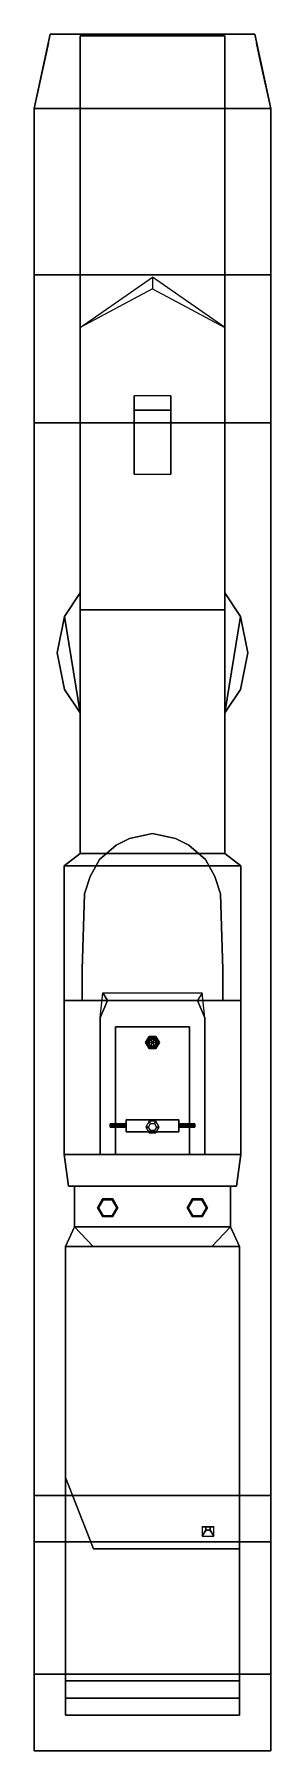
# Model space of a CAD drawing. Extents: x -3.2 to 3.2, y -23.5 to 23.5.
import ezdxf

# ---------------------------------------------------------------- set-up
doc = ezdxf.new("R2010")
doc.units = 0
doc.layers.get('0').update_dxf_attribs({"linetype": 'CONTINUOUS'})

msp = doc.modelspace()

# ---------------------------------------------------------------- linework, layer by layer
for points in [[(-3.24, 21.45, 1.46), (3.24, 21.45, 1.46), (2.8, 23.48, 1.46), (-2.8, 23.48, 1.46)], [(2.8, 23.48, 0.85), (3.24, 21.45, 0.2), (-3.24, 21.45, 0.2), (-2.8, 23.48, 0.85)], [(-2.8, 23.48, 0.85), (-3.24, 21.45, 0.2), (-3.24, 21.45, 1.46), (-2.8, 23.48, 1.46)], [(-2.8, 23.48, 1.46), (2.8, 23.48, 1.46), (2.8, 23.48, 0.85), (-2.8, 23.48, 0.85)], [(2.8, 23.48, 1.46), (3.24, 21.45, 1.46), (3.24, 21.45, 0.2), (2.8, 23.48, 0.85)], [(-2.85, 23.24, 1.46), (-3.24, 21.45, 1.46), (-3.24, 21.45, 2.38), (-2.96, 22.72, 2.38)], [(-1.98, 23.44, 1.46), (-1.98, 7.74, 1.46), (-1.98, 7.74, 2.94), (-1.98, 23.44, 1.52)], [(-1.98, 23.44, 1.52), (-1.98, 7.74, 2.94), (1.98, 7.74, 2.94), (1.98, 23.44, 1.52)], [(1.98, 23.44, 1.52), (1.98, 23.44, 1.46), (-1.98, 23.44, 1.46), (-1.98, 23.44, 1.52)], [(1.98, 7.74, 2.94), (1.98, 7.74, 1.46), (1.98, 23.44, 1.46), (1.98, 23.44, 1.52)], [(2.85, 23.24, 1.46), (3.24, 21.45, 1.46), (3.24, 21.45, 2.38), (2.96, 22.72, 2.38)], [(-3.24, 21.45, 0.2), (-3.24, 16.9, -0.99), (-3.24, 16.9, 1.46), (-3.24, 21.45, 1.46)], [(3.24, 21.45, 0.2), (3.24, 16.9, -0.99), (-3.24, 16.9, -0.99), (-3.24, 21.45, 0.2)], [(-3.24, -23.47, 1.46), (3.24, -23.47, 1.46), (3.24, 21.45, 1.46), (-3.24, 21.45, 1.46)], [(-3.24, 21.45, 1.46), (-3.24, -23.47, 1.46), (-3.24, -23.47, 2.38), (-3.24, 21.45, 2.38)], [(3.24, 21.45, 1.46), (3.24, 16.9, 1.46), (3.24, 16.9, -0.99), (3.24, 21.45, 0.2)], [(3.24, 21.45, 1.46), (3.24, -23.47, 1.46), (3.24, -23.47, 2.38), (3.24, 21.45, 2.38)], [(3.24, 16.9, -0.99), (3.24, 12.85, -1.31), (-3.24, 12.85, -1.31), (-3.24, 16.9, -0.99)], [(-3.24, 16.9, -0.99), (-3.24, 12.85, -1.31), (-3.24, 12.85, 1.46), (-3.24, 16.9, 1.46)], [(0, 16.52, 2.14), (-1.98, 15.46, 2.24), (-1.98, 15.46, 2.24), (0, 16.84, 2.65)], [(0, 16.52, 2.14), (1.98, 15.46, 2.24), (1.98, 15.46, 2.24), (0, 16.84, 2.65)], [(3.24, 16.9, 1.46), (3.24, 12.85, 1.46), (3.24, 12.85, -1.31), (3.24, 16.9, -0.99)], [(-0.5, 13.59, 2.4), (-0.5, 11.45, 2.6), (-0.5, 11.45, 2.6), (-0.5, 13.2, 2.6)], [(0.5, 13.2, 2.6), (0.5, 13.59, 2.4), (-0.5, 13.59, 2.4), (-0.5, 13.2, 2.6)], [(-0.5, 13.2, 2.6), (-0.5, 11.45, 2.6), (0.5, 11.45, 2.6), (0.5, 13.2, 2.6)], [(0.5, 11.45, 2.6), (0.5, 11.45, 2.6), (0.5, 13.59, 2.4), (0.5, 13.2, 2.6)], [(3.24, 12.85, -1.31), (3.24, -16.49, -1.31), (-3.24, -16.49, -1.31), (-3.24, 12.85, -1.31)], [(-3.24, 12.85, -1.31), (-3.24, -16.49, -1.31), (-3.24, -16.49, 1.46), (-3.24, 12.85, 1.46)], [(3.24, 12.85, 1.46), (3.24, -16.49, 1.46), (3.24, -16.49, -1.31), (3.24, 12.85, -1.31)], [(-1.98, 8.204, 1.46), (-2.411, 7.559, 1.46), (-2.411, 7.559, 2.94), (-1.98, 8.204, 2.898)], [(-1.98, 8.204, 2.898), (-2.411, 7.559, 2.94), (-1.98, 4.916, 2.94), (-1.98, 8.204, 2.898)], [(2.411, 7.559, 1.46), (1.98, 8.204, 1.46), (1.98, 8.204, 2.898), (2.411, 7.559, 2.94)], [(1.98, 8.204, 2.898), (1.98, 4.916, 2.94), (2.411, 7.559, 2.94), (1.98, 8.204, 2.898)], [(-2.411, 7.559, 1.46), (-2.61, 6.56, 1.46), (-2.61, 6.56, 2.94), (-2.411, 7.559, 2.94)], [(-2.411, 5.561, 2.94), (-1.98, 4.916, 2.94), (-2.411, 7.559, 2.94), (-2.61, 6.56, 2.94)], [(-1.98, 7.74, 1.46), (-1.98, 1.07, 1.46), (-1.98, 1.07, 2.94), (-1.98, 7.74, 2.94)], [(-1.98, 7.74, 2.94), (-1.98, 1.07, 2.94), (1.98, 1.07, 2.94), (1.98, 7.74, 2.94)], [(1.98, 1.07, 2.94), (1.98, 1.07, 1.46), (1.98, 7.74, 1.46), (1.98, 7.74, 2.94)], [(2.411, 7.559, 2.94), (1.98, 4.916, 2.94), (2.411, 5.561, 2.94), (2.61, 6.56, 2.94)], [(2.61, 6.56, 1.46), (2.411, 7.559, 1.46), (2.411, 7.559, 2.94), (2.61, 6.56, 2.94)], [(-2.61, 6.56, 1.46), (-2.411, 5.561, 1.46), (-2.411, 5.561, 2.94), (-2.61, 6.56, 2.94)], [(2.411, 5.561, 1.46), (2.61, 6.56, 1.46), (2.61, 6.56, 2.94), (2.411, 5.561, 2.94)], [(-2.411, 5.561, 1.46), (-1.98, 4.916, 1.46), (-1.98, 4.916, 2.94), (-2.411, 5.561, 2.94)], [(1.98, 4.916, 1.46), (2.411, 5.561, 1.46), (2.411, 5.561, 2.94), (1.98, 4.916, 2.94)], [(-0.63, 1.48, 2.94), (-1, 1.3, 2.94), (-1, 1.3, 4.09), (-0.63, 1.48, 4.09)], [(-0.63, 1.48, 4.09), (0, 1.62, 4.09), (0, 1.62, 2.94), (-0.63, 1.48, 2.94)], [(0.63, 1.48, 4.09), (0, 1.62, 4.09), (0, 1.62, 2.94), (0.63, 1.48, 2.94)], [(0.63, 1.48, 2.94), (1, 1.3, 2.94), (1, 1.3, 4.09), (0.63, 1.48, 4.09)], [(-1.98, 1.07, 1.46), (-2.42, 0.73, 1.46), (-2.42, 0.73, 2.94), (-1.98, 1.07, 2.94)], [(-1.98, 1.07, 2.94), (-2.42, 0.73, 2.94), (2.42, 0.73, 2.94), (1.98, 1.07, 2.94)], [(-1.45, 0.91, 4.09), (-1, 1.3, 4.09), (-1, 1.3, 2.94), (-1.45, 0.91, 2.94)], [(1.45, 0.91, 4.09), (1, 1.3, 4.09), (1, 1.3, 2.94), (1.45, 0.91, 2.94)], [(2.42, 0.73, 2.94), (2.42, 0.73, 1.46), (1.98, 1.07, 1.46), (1.98, 1.07, 2.94)], [(-2.42, 0.73, 1.46), (-2.42, -7.16, 1.46), (-2.42, -7.16, 2.94), (-2.42, 0.73, 2.94)], [(-2.42, 0.73, 2.94), (-2.42, -7.16, 2.94), (2.42, -7.16, 2.94), (2.42, 0.73, 2.94)], [(-1.45, 0.91, 2.94), (-1.71, 0.44, 2.94), (-1.71, 0.44, 4.09), (-1.45, 0.91, 4.09)], [(1.45, 0.91, 2.94), (1.71, 0.44, 2.94), (1.71, 0.44, 4.09), (1.45, 0.91, 4.09)], [(2.42, -7.16, 2.94), (2.42, -7.16, 1.46), (2.42, 0.73, 1.46), (2.42, 0.73, 2.94)], [(-1.71, 0.44, 2.94), (-1.86, -0.03, 2.94), (-1.86, -0.03, 4.09), (-1.71, 0.44, 4.09)], [(1.71, 0.44, 2.94), (1.86, -0.03, 2.94), (1.86, -0.03, 4.09), (1.71, 0.44, 4.09)], [(-1.86, -0.03, 2.94), (-1.93, -2.1, 2.94), (-1.93, -2.1, 4.09), (-1.86, -0.03, 4.09)], [(1.86, -0.03, 2.94), (1.93, -2.1, 2.94), (1.93, -2.1, 4.09), (1.86, -0.03, 4.09)], [(-1.93, -2.1, 2.94), (-1.93, -2.95, 2.94), (-1.93, -2.95, 3.73), (-1.93, -2.1, 4.09)], [(1.93, -2.1, 2.94), (1.93, -2.95, 2.94), (1.93, -2.95, 3.73), (1.93, -2.1, 4.09)], [(-1.23, -2.95, 4.8), (-1.43, -3.42, 4.8), (-1.43, -3.42, 5.14), (-1.36, -2.74, 5.14)], [(1.23, -2.95, 4.8), (-1.23, -2.95, 4.8), (-1.36, -2.74, 5.14), (1.36, -2.74, 5.14)], [(1.23, -2.95, 4.8), (1.43, -3.42, 4.8), (1.43, -3.42, 5.14), (1.36, -2.74, 5.14)], [(-2.42, -2.95, 2.94), (-2.42, -7.16, 2.94), (-2.42, -7.16, 3.73), (-2.42, -2.95, 3.73)], [(-2.42, -2.95, 3.73), (-2.42, -7.16, 3.73), (2.42, -7.16, 3.73), (2.42, -2.95, 3.73)], [(2.42, -2.95, 3.73), (2.42, -2.95, 2.94), (-2.42, -2.95, 2.94), (-2.42, -2.95, 3.73)], [(-2.42, -2.95, 4.6), (-2.42, -2.95, 3.73), (-2.42, -7.16, 3.73), (-2.42, -7.16, 4.6)], [(2.42, -2.95, 4.6), (2.42, -2.95, 3.73), (-2.42, -2.95, 3.73), (-2.42, -2.95, 4.6)], [(-1.23, -2.95, 3.73), (-1.43, -3.42, 3.73), (-1.43, -3.42, 4.8), (-1.23, -2.95, 4.8)], [(1.23, -2.95, 3.73), (-1.23, -2.95, 3.73), (-1.23, -2.95, 4.8), (1.23, -2.95, 4.8)], [(1.43, -3.42, 3.73), (1.23, -2.95, 3.73), (1.23, -2.95, 4.8), (1.43, -3.42, 4.8)], [(2.42, -7.16, 3.73), (2.42, -7.16, 2.94), (2.42, -2.95, 2.94), (2.42, -2.95, 3.73)], [(2.42, -2.95, 4.6), (2.42, -2.95, 3.73), (2.42, -7.16, 3.73), (2.42, -7.16, 4.6)], [(-1.43, -3.42, 3.73), (-1.43, -7.16, 3.73), (-1.43, -7.16, 4.8), (-1.43, -3.42, 4.8)], [(-1.43, -3.42, 4.8), (-1.43, -5.26, 4.8), (-1.43, -5.26, 5.14), (-1.43, -3.42, 5.14)], [(-1.01, -3.67, 3.73), (-1.01, -7.16, 3.73), (-1.01, -7.16, 5.89), (-1.01, -3.67, 5.89)], [(-1.01, -3.67, 5.89), (-1.01, -7.16, 5.89), (1.01, -7.16, 5.89), (1.01, -3.67, 5.89)], [(1.01, -3.67, 5.89), (1.01, -3.67, 3.73), (-1.01, -3.67, 3.73), (-1.01, -3.67, 5.89)], [(-1.01, -3.67, 5.89), (-1.01, -7.16, 5.89), (-1.01, -7.16, 6.89), (-1.01, -3.67, 6.89)], [(-1.01, -3.67, 5.89), (1.01, -3.67, 5.89), (1.01, -3.67, 6.89), (-1.01, -3.67, 6.89)], [(1.01, -7.16, 5.89), (1.01, -7.16, 3.73), (1.01, -3.67, 3.73), (1.01, -3.67, 5.89)], [(1.01, -3.67, 5.89), (1.01, -7.16, 5.89), (1.01, -7.16, 6.89), (1.01, -3.67, 6.89)], [(1.43, -3.42, 3.73), (1.43, -7.16, 3.73), (1.43, -7.16, 4.8), (1.43, -3.42, 4.8)], [(1.43, -3.42, 4.8), (1.43, -5.26, 4.8), (1.43, -5.26, 5.14), (1.43, -3.42, 5.14)], [(-0.055, -4.005, 6.58), (-0.11, -4.1, 6.58), (-0.19, -4.1, 6.85), (-0.095, -3.935, 6.85)], [(-0.067, -3.984, 6.88), (-0.095, -3.935, 6.85), (-0.19, -4.1, 6.85), (-0.134, -4.1, 6.88)], [(-0.11, -4.1, 6.58), (-0.055, -4.195, 6.58), (-0.095, -4.265, 6.85), (-0.19, -4.1, 6.85)], [(-0.134, -4.1, 6.88), (-0.19, -4.1, 6.85), (-0.095, -4.265, 6.85), (-0.067, -4.216, 6.88)], [(-0.075, -3.97, 5.89), (-0.15, -4.1, 5.89), (-0.11, -4.1, 6.58), (-0.055, -4.005, 6.58)], [(-0.15, -4.1, 5.89), (-0.075, -4.23, 5.89), (-0.055, -4.195, 6.58), (-0.11, -4.1, 6.58)], [(0, -4.1, 6.9), (-0.067, -3.984, 6.88), (-0.134, -4.1, 6.88), (0, -4.1, 6.9)], [(0, -4.1, 6.9), (-0.134, -4.1, 6.88), (-0.067, -4.216, 6.88), (0, -4.1, 6.9)], [(0.055, -4.005, 6.58), (-0.055, -4.005, 6.58), (-0.095, -3.935, 6.85), (0.095, -3.935, 6.85)], [(0.067, -3.984, 6.88), (0.095, -3.935, 6.85), (-0.095, -3.935, 6.85), (-0.067, -3.984, 6.88)], [(-0.055, -4.195, 6.58), (0.055, -4.195, 6.58), (0.095, -4.265, 6.85), (-0.095, -4.265, 6.85)], [(-0.067, -4.216, 6.88), (-0.095, -4.265, 6.85), (0.095, -4.265, 6.85), (0.067, -4.216, 6.88)], [(0.075, -3.97, 5.89), (-0.075, -3.97, 5.89), (-0.055, -4.005, 6.58), (0.055, -4.005, 6.58)], [(-0.075, -4.23, 5.89), (0.075, -4.23, 5.89), (0.055, -4.195, 6.58), (-0.055, -4.195, 6.58)], [(0, -4.1, 6.9), (0.067, -3.984, 6.88), (-0.067, -3.984, 6.88), (0, -4.1, 6.9)], [(0, -4.1, 6.9), (-0.067, -4.216, 6.88), (0.067, -4.216, 6.88), (0, -4.1, 6.9)], [(0, -4.1, 6.9), (0.134, -4.1, 6.88), (0.067, -3.984, 6.88), (0, -4.1, 6.9)], [(0, -4.1, 6.9), (0.067, -4.216, 6.88), (0.134, -4.1, 6.88), (0, -4.1, 6.9)], [(0.11, -4.1, 6.58), (0.055, -4.005, 6.58), (0.095, -3.935, 6.85), (0.19, -4.1, 6.85)], [(0.15, -4.1, 5.89), (0.075, -3.97, 5.89), (0.055, -4.005, 6.58), (0.11, -4.1, 6.58)], [(0.075, -4.23, 5.89), (0.15, -4.1, 5.89), (0.11, -4.1, 6.58), (0.055, -4.195, 6.58)], [(0.055, -4.195, 6.58), (0.11, -4.1, 6.58), (0.19, -4.1, 6.85), (0.095, -4.265, 6.85)], [(0.134, -4.1, 6.88), (0.19, -4.1, 6.85), (0.095, -3.935, 6.85), (0.067, -3.984, 6.88)], [(0.067, -4.216, 6.88), (0.095, -4.265, 6.85), (0.19, -4.1, 6.85), (0.134, -4.1, 6.88)], [(-0.72, -6.348, 7.109), (-0.72, -6.325, 7.07), (-1.16, -6.325, 7.07), (-1.16, -6.348, 7.109)], [(-0.72, -6.325, 7.07), (-0.72, -6.348, 7.031), (-1.16, -6.348, 7.031), (-1.16, -6.325, 7.07)], [(-1.16, -6.393, 7.109), (-1.16, -6.348, 7.109), (-1.16, -6.325, 7.07), (-1.16, -6.415, 7.07)], [(-1.16, -6.415, 7.07), (-1.16, -6.325, 7.07), (-1.16, -6.348, 7.031), (-1.16, -6.393, 7.031)], [(-0.72, -6.393, 7.109), (-0.72, -6.348, 7.109), (-1.16, -6.348, 7.109), (-1.16, -6.393, 7.109)], [(-0.72, -6.348, 7.031), (-0.72, -6.393, 7.031), (-1.16, -6.393, 7.031), (-1.16, -6.348, 7.031)], [(-0.72, -6.415, 7.07), (-0.72, -6.393, 7.109), (-1.16, -6.393, 7.109), (-1.16, -6.415, 7.07)], [(-0.72, -6.393, 7.031), (-0.72, -6.415, 7.07), (-1.16, -6.415, 7.07), (-1.16, -6.393, 7.031)], [(-0.72, -6.21, 6.95), (-0.72, -6.54, 6.95), (-0.72, -6.54, 7.24), (-0.72, -6.21, 7.24)], [(-0.72, -6.21, 7.24), (-0.72, -6.54, 7.24), (0.72, -6.54, 7.24), (0.72, -6.21, 7.24)], [(0.72, -6.21, 7.24), (0.72, -6.21, 6.95), (-0.72, -6.21, 6.95), (-0.72, -6.21, 7.24)], [(0.72, -6.21, 6.95), (0.72, -6.54, 6.95), (-0.72, -6.54, 6.95), (-0.72, -6.21, 6.95)], [(-0.72, -6.54, 7.24), (-0.72, -6.54, 6.95), (0.72, -6.54, 6.95), (0.72, -6.54, 7.24)], [(-0.09, -6.254, 5.89), (-0.18, -6.41, 5.89), (-0.11, -6.41, 6.95), (-0.055, -6.315, 6.95)], [(-0.18, -6.41, 5.89), (-0.09, -6.566, 5.89), (-0.055, -6.505, 6.95), (-0.11, -6.41, 6.95)], [(0.09, -6.254, 5.89), (-0.09, -6.254, 5.89), (-0.055, -6.315, 6.95), (0.055, -6.315, 6.95)], [(-0.09, -6.566, 5.89), (0.09, -6.566, 5.89), (0.055, -6.505, 6.95), (-0.055, -6.505, 6.95)], [(0.18, -6.41, 5.89), (0.09, -6.254, 5.89), (0.055, -6.315, 6.95), (0.11, -6.41, 6.95)], [(0.09, -6.566, 5.89), (0.18, -6.41, 5.89), (0.11, -6.41, 6.95), (0.055, -6.505, 6.95)], [(0.72, -6.54, 7.24), (0.72, -6.54, 6.95), (0.72, -6.21, 6.95), (0.72, -6.21, 7.24)], [(0.72, -6.348, 7.031), (0.72, -6.325, 7.07), (1.16, -6.325, 7.07), (1.16, -6.348, 7.031)], [(0.72, -6.325, 7.07), (0.72, -6.348, 7.109), (1.16, -6.348, 7.109), (1.16, -6.325, 7.07)], [(0.72, -6.393, 7.031), (0.72, -6.348, 7.031), (1.16, -6.348, 7.031), (1.16, -6.393, 7.031)], [(0.72, -6.348, 7.109), (0.72, -6.393, 7.109), (1.16, -6.393, 7.109), (1.16, -6.348, 7.109)], [(0.72, -6.415, 7.07), (0.72, -6.393, 7.031), (1.16, -6.393, 7.031), (1.16, -6.415, 7.07)], [(0.72, -6.393, 7.109), (0.72, -6.415, 7.07), (1.16, -6.415, 7.07), (1.16, -6.393, 7.109)], [(1.16, -6.325, 7.07), (1.16, -6.415, 7.07), (1.16, -6.393, 7.031), (1.16, -6.348, 7.031)], [(1.16, -6.348, 7.109), (1.16, -6.393, 7.109), (1.16, -6.415, 7.07), (1.16, -6.325, 7.07)], [(-2.42, -7.16, 3.73), (-2.42, -7.16, 1.46), (-2.3, -8.03, 1.46), (-2.3, -8.03, 3.73)], [(2.3, -8.03, 3.73), (2.42, -7.16, 3.73), (-2.42, -7.16, 3.73), (-2.3, -8.03, 3.73)], [(-2.42, -7.16, 4.6), (-2.42, -7.16, 3.73), (-2.3, -8.03, 3.73), (-2.3, -8.03, 4.6)], [(-1.01, -7.16, 5.89), (-1.01, -7.16, 3.73), (1.01, -7.16, 3.73), (1.01, -7.16, 5.89)], [(-1.01, -7.16, 5.89), (1.01, -7.16, 5.89), (1.01, -7.16, 6.89), (-1.01, -7.16, 6.89)], [(2.3, -8.03, 1.46), (2.42, -7.16, 1.46), (2.42, -7.16, 3.73), (2.3, -8.03, 3.73)], [(2.42, -7.16, 4.6), (2.42, -7.16, 3.73), (2.3, -8.03, 3.73), (2.3, -8.03, 4.6)], [(-2.3, -8.03, 3.73), (-2.3, -8.03, 1.46), (2.3, -8.03, 1.46), (2.3, -8.03, 3.73)], [(-2.3, -8.03, 4.6), (-2.3, -8.03, 3.73), (-2.14, -8.03, 3.73), (-2.14, -8.03, 4.6)], [(-2.14, -8.03, 3.73), (-2.14, -8.03, 1.46), (-2.14, -9.14, 1.46), (-2.14, -9.14, 3.73)], [(2.14, -9.14, 3.73), (2.14, -8.03, 3.73), (-2.14, -8.03, 3.73), (-2.14, -9.14, 3.73)], [(2.14, -8.03, 3.73), (2.14, -8.03, 1.46), (-2.14, -8.03, 1.46), (-2.14, -8.03, 3.73)], [(-2.14, -8.03, 4.6), (-2.14, -8.03, 3.73), (-2.14, -9.14, 3.73), (-2.14, -9.14, 4.6)], [(-1.37, -8.378, 3.73), (-1.51, -8.62, 3.73), (-1.51, -8.62, 3.78), (-1.37, -8.378, 3.78)], [(-1.48, -8.62, 3.81), (-1.355, -8.403, 3.81), (-1.37, -8.378, 3.78), (-1.51, -8.62, 3.78)], [(-1.355, -8.403, 3.81), (-1.48, -8.62, 3.81), (-1.48, -8.62, 4.42), (-1.355, -8.403, 4.42)], [(-1.09, -8.378, 3.73), (-1.37, -8.378, 3.73), (-1.37, -8.378, 3.78), (-1.09, -8.378, 3.78)], [(-1.355, -8.403, 3.81), (-1.105, -8.403, 3.81), (-1.09, -8.378, 3.78), (-1.37, -8.378, 3.78)], [(-1.105, -8.403, 3.81), (-1.355, -8.403, 3.81), (-1.355, -8.403, 4.42), (-1.105, -8.403, 4.42)], [(-1.105, -8.403, 3.81), (-0.98, -8.62, 3.81), (-0.95, -8.62, 3.78), (-1.09, -8.378, 3.78)], [(-0.98, -8.62, 3.81), (-1.105, -8.403, 3.81), (-1.105, -8.403, 4.42), (-0.98, -8.62, 4.42)], [(-0.95, -8.62, 3.73), (-1.09, -8.378, 3.73), (-1.09, -8.378, 3.78), (-0.95, -8.62, 3.78)], [(1.09, -8.378, 3.73), (0.95, -8.62, 3.73), (0.95, -8.62, 3.78), (1.09, -8.378, 3.78)], [(0.98, -8.62, 3.81), (1.105, -8.403, 3.81), (1.09, -8.378, 3.78), (0.95, -8.62, 3.78)], [(1.105, -8.403, 3.81), (0.98, -8.62, 3.81), (0.98, -8.62, 4.42), (1.105, -8.403, 4.42)], [(1.37, -8.378, 3.73), (1.09, -8.378, 3.73), (1.09, -8.378, 3.78), (1.37, -8.378, 3.78)], [(1.105, -8.403, 3.81), (1.355, -8.403, 3.81), (1.37, -8.378, 3.78), (1.09, -8.378, 3.78)], [(1.355, -8.403, 3.81), (1.105, -8.403, 3.81), (1.105, -8.403, 4.42), (1.355, -8.403, 4.42)], [(1.355, -8.403, 3.81), (1.48, -8.62, 3.81), (1.51, -8.62, 3.78), (1.37, -8.378, 3.78)], [(1.48, -8.62, 3.81), (1.355, -8.403, 3.81), (1.355, -8.403, 4.42), (1.48, -8.62, 4.42)], [(1.51, -8.62, 3.73), (1.37, -8.378, 3.73), (1.37, -8.378, 3.78), (1.51, -8.62, 3.78)], [(2.14, -9.14, 1.46), (2.14, -8.03, 1.46), (2.14, -8.03, 3.73), (2.14, -9.14, 3.73)], [(2.3, -8.03, 4.6), (2.3, -8.03, 3.73), (2.14, -8.03, 3.73), (2.14, -8.03, 4.6)], [(2.14, -8.03, 4.6), (2.14, -8.03, 3.73), (2.14, -9.14, 3.73), (2.14, -9.14, 4.6)], [(-1.51, -8.62, 3.73), (-1.37, -8.862, 3.73), (-1.37, -8.862, 3.78), (-1.51, -8.62, 3.78)], [(-1.355, -8.837, 3.81), (-1.48, -8.62, 3.81), (-1.51, -8.62, 3.78), (-1.37, -8.862, 3.78)], [(-1.48, -8.62, 3.81), (-1.355, -8.837, 3.81), (-1.355, -8.837, 4.42), (-1.48, -8.62, 4.42)], [(-1.105, -8.837, 3.81), (-1.355, -8.837, 3.81), (-1.37, -8.862, 3.78), (-1.09, -8.862, 3.78)], [(-1.37, -8.862, 3.73), (-1.09, -8.862, 3.73), (-1.09, -8.862, 3.78), (-1.37, -8.862, 3.78)], [(-1.355, -8.837, 3.81), (-1.105, -8.837, 3.81), (-1.105, -8.837, 4.42), (-1.355, -8.837, 4.42)], [(-1.105, -8.837, 3.81), (-0.98, -8.62, 3.81), (-0.98, -8.62, 4.42), (-1.105, -8.837, 4.42)], [(-0.98, -8.62, 3.81), (-1.105, -8.837, 3.81), (-1.09, -8.862, 3.78), (-0.95, -8.62, 3.78)], [(-1.09, -8.862, 3.73), (-0.95, -8.62, 3.73), (-0.95, -8.62, 3.78), (-1.09, -8.862, 3.78)], [(0.95, -8.62, 3.73), (1.09, -8.862, 3.73), (1.09, -8.862, 3.78), (0.95, -8.62, 3.78)], [(1.105, -8.837, 3.81), (0.98, -8.62, 3.81), (0.95, -8.62, 3.78), (1.09, -8.862, 3.78)], [(0.98, -8.62, 3.81), (1.105, -8.837, 3.81), (1.105, -8.837, 4.42), (0.98, -8.62, 4.42)], [(1.355, -8.837, 3.81), (1.105, -8.837, 3.81), (1.09, -8.862, 3.78), (1.37, -8.862, 3.78)], [(1.09, -8.862, 3.73), (1.37, -8.862, 3.73), (1.37, -8.862, 3.78), (1.09, -8.862, 3.78)], [(1.105, -8.837, 3.81), (1.355, -8.837, 3.81), (1.355, -8.837, 4.42), (1.105, -8.837, 4.42)], [(1.355, -8.837, 3.81), (1.48, -8.62, 3.81), (1.48, -8.62, 4.42), (1.355, -8.837, 4.42)], [(1.48, -8.62, 3.81), (1.355, -8.837, 3.81), (1.37, -8.862, 3.78), (1.51, -8.62, 3.78)], [(1.37, -8.862, 3.73), (1.51, -8.62, 3.73), (1.51, -8.62, 3.78), (1.37, -8.862, 3.78)], [(-2.14, -9.14, 1.46), (-2.38, -9.68, 1.46), (-2.38, -9.68, 2.72), (-2.14, -9.14, 2.72)], [(-2.14, -9.14, 2.72), (-2.38, -9.68, 2.72), (2.38, -9.68, 2.72), (2.14, -9.14, 2.72)], [(-2.14, -9.14, 3.73), (-2.14, -9.14, 2.72), (-1.63, -9.68, 2.72), (-1.63, -9.68, 3.73)], [(1.63, -9.68, 3.73), (2.14, -9.14, 3.73), (-2.14, -9.14, 3.73), (-1.63, -9.68, 3.73)], [(-1.63, -9.68, 2.72), (-2.14, -9.14, 2.72), (2.14, -9.14, 2.72), (1.63, -9.68, 2.72)], [(-2.14, -9.14, 4.6), (-2.14, -9.14, 3.73), (-1.63, -9.68, 3.73), (-1.63, -9.68, 4.6)], [(1.63, -9.68, 2.72), (2.14, -9.14, 2.72), (2.14, -9.14, 3.73), (1.63, -9.68, 3.73)], [(2.14, -9.14, 4.6), (2.14, -9.14, 3.73), (1.63, -9.68, 3.73), (1.63, -9.68, 4.6)], [(2.38, -9.68, 2.72), (2.38, -9.68, 1.46), (2.14, -9.14, 1.46), (2.14, -9.14, 2.72)], [(-2.38, -9.68, 1.46), (-2.38, -16, 1.46), (-2.38, -16, 2.72), (-2.38, -9.68, 2.72)], [(-2.38, -9.68, 1.92), (-2.38, -21.56, 1.92), (2.38, -21.56, 1.92), (2.38, -9.68, 1.92)], [(-2.38, -9.68, 2.72), (-2.38, -9.68, 1.92), (2.38, -9.68, 1.92), (2.38, -9.68, 2.72)], [(-1.63, -9.68, 3.73), (-1.63, -9.68, 2.72), (1.63, -9.68, 2.72), (1.63, -9.68, 3.73)], [(-1.63, -9.68, 4.6), (-1.63, -9.68, 3.73), (1.63, -9.68, 3.73), (1.63, -9.68, 4.6)], [(2.38, -16, 2.72), (2.38, -16, 1.46), (2.38, -9.68, 1.46), (2.38, -9.68, 2.72)], [(-2.38, -16, 1.92), (-1.62, -17.95, 1.92), (-1.62, -17.95, 2.72), (-2.38, -16, 2.72)], [(-2.38, -16, 1.46), (-2.38, -21.56, 1.46), (-2.38, -21.56, 1.92), (-2.38, -16, 1.92)], [(2.38, -17.95, 2.72), (2.38, -17.95, 1.92), (2.38, -16, 1.92), (2.38, -16, 2.72)], [(2.38, -21.56, 1.92), (2.38, -21.56, 1.46), (2.38, -16, 1.46), (2.38, -16, 1.92)], [(3.24, -16.49, -1.31), (3.24, -17.76, -1.19), (-3.24, -17.76, -1.19), (-3.24, -16.49, -1.31)], [(-3.24, -16.49, -1.31), (-3.24, -17.76, -1.19), (-3.24, -17.76, 1.46), (-3.24, -16.49, 1.46)], [(3.24, -16.49, 1.46), (3.24, -17.76, 1.46), (3.24, -17.76, -1.19), (3.24, -16.49, -1.31)], [(1.36, -17.35, 1.92), (1.36, -17.6, 1.92), (1.46, -17.44, 6.88), (1.46, -17.35, 6.88)], [(1.58, -17.35, 6.88), (1.68, -17.35, 1.92), (1.36, -17.35, 1.92), (1.46, -17.35, 6.88)], [(1.46, -17.35, 6.88), (1.46, -17.44, 6.88), (1.58, -17.44, 6.88), (1.58, -17.35, 6.88)], [(1.58, -17.44, 6.88), (1.68, -17.6, 1.92), (1.68, -17.35, 1.92), (1.58, -17.35, 6.88)], [(3.24, -17.76, -1.19), (3.24, -21.38, -0.39), (-3.24, -21.38, -0.39), (-3.24, -17.76, -1.19)], [(-3.24, -17.76, -1.19), (-3.24, -21.38, -0.39), (-3.24, -21.38, 1.46), (-3.24, -17.76, 1.46)], [(1.46, -17.44, 6.88), (1.36, -17.6, 1.92), (1.68, -17.6, 1.92), (1.58, -17.44, 6.88)], [(3.24, -17.76, 1.46), (3.24, -21.38, 1.46), (3.24, -21.38, -0.39), (3.24, -17.76, -1.19)], [(-1.62, -17.95, 2.72), (-1.62, -17.95, 1.92), (2.38, -17.95, 1.92), (2.38, -17.95, 2.72)], [(3.24, -21.38, -0.39), (3.24, -23.47, -0.32), (-3.24, -23.47, -0.32), (-3.24, -21.38, -0.39)], [(-3.24, -21.38, -0.39), (-3.24, -23.47, -0.32), (-3.24, -23.47, 1.46), (-3.24, -21.38, 1.46)], [(-2.38, -21.56, 1.92), (-2.38, -22.03, 1.67), (2.38, -22.03, 1.67), (2.38, -21.56, 1.92)], [(-2.38, -21.56, 1.46), (-2.38, -22.03, 1.46), (-2.38, -22.03, 1.67), (-2.38, -21.56, 1.92)], [(2.38, -22.03, 1.67), (2.38, -22.03, 1.46), (2.38, -21.56, 1.46), (2.38, -21.56, 1.92)], [(3.24, -21.38, 1.46), (3.24, -23.47, 1.46), (3.24, -23.47, -0.32), (3.24, -21.38, -0.39)], [(-2.38, -22.03, 1.46), (-2.38, -22.5, 1.46), (-2.38, -22.5, 1.67), (-2.38, -22.03, 1.67)], [(-2.38, -22.03, 1.67), (-2.38, -22.5, 1.67), (2.38, -22.5, 1.67), (2.38, -22.03, 1.67)], [(2.38, -22.5, 1.67), (2.38, -22.5, 1.46), (2.38, -22.03, 1.46), (2.38, -22.03, 1.67)], [(-2.38, -22.5, 1.67), (-2.38, -22.5, 1.46), (2.38, -22.5, 1.46), (2.38, -22.5, 1.67)], [(-3.24, -23.47, -0.32), (3.24, -23.47, -0.32), (3.24, -23.47, 1.46), (-3.24, -23.47, 1.46)], [(-3.24, -23.47, 1.46), (3.24, -23.47, 1.46), (3.24, -23.47, 2.38), (-3.24, -23.47, 2.38)]]:
    msp.add_3dface(points)

doc.saveas('drawing.dxf')
